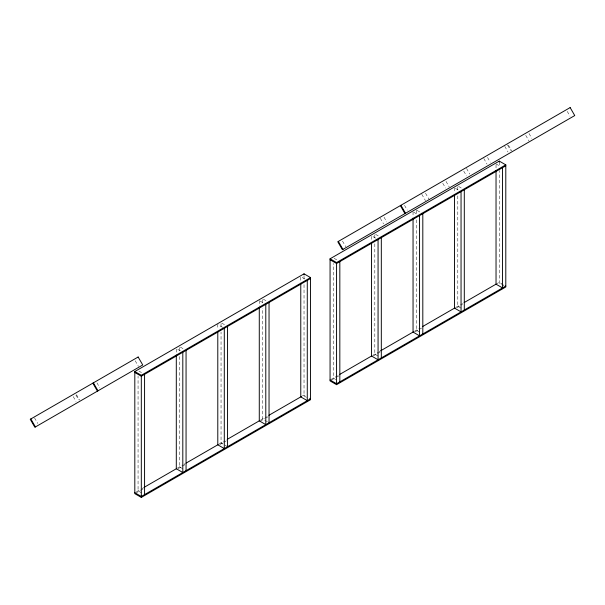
<?xml version="1.0" encoding="UTF-8"?>
<svg xmlns="http://www.w3.org/2000/svg" width="605" height="605" viewBox="0 0 605 605"><rect width="100%" height="100%" fill="white"/><g stroke="black" fill="none" stroke-linecap="round" stroke-linejoin="round"><path stroke-width="0.45" stroke-dasharray="3.02 2.27" d="M136.435 491.782L141.343 488.938M142.16 488.469L143.801 487.524M177.318 468.172L183.035 464.874M183.859 464.398L185.493 463.453M219.01 444.1L224.727 440.803M260.702 420.036L266.427 416.732M302.394 395.965L304.028 395.02L306.47 396.426M330.874 379.516L337.424 375.743M372.574 355.445L378.299 352.14M379.116 351.671L380.749 350.726M414.266 331.374L419.991 328.069M455.958 307.302L462.5 303.529M496.032 284.168L499.284 282.285L505.795 286.044M135.626 493.188L139.71 490.829M140.526 490.352L143.801 488.462M178.135 468.641L181.402 466.757M182.218 466.281L185.493 464.398M219.827 444.569L223.094 442.686M223.91 442.21L226.368 440.795M259.885 421.443L264.786 418.615M265.603 418.138L268.06 416.724M330.882 380.454L335.783 377.626M336.599 377.149L339.057 375.735M373.391 355.914L376.658 354.023M377.475 353.554L380.749 351.664M415.083 331.842L418.35 329.952M419.167 329.483L421.624 328.061M456.775 307.771L462.5 304.466M496.032 163.917L500.101 166.269M458.605 186.461L461.865 188.344M455.353 188.344L459.422 190.688M417.117 210.419L421.995 213.24M413.858 212.302L417.117 214.178M504.169 286.044L499.284 283.223L499.284 170.497M375.622 234.377L378.874 236.252M375.622 238.136L371.553 235.784L371.553 241.418M461.048 308.119L457.796 306.243L457.796 195.392M334.134 258.327L337.386 260.21M419.552 332.077L416.3 330.201L416.3 219.343M304.844 278.996L300.776 276.651L300.776 282.285M378.065 356.035L374.813 354.152L374.813 243.301M263.349 299.195L266.601 301.071M260.097 301.071L264.166 303.423M335.76 379.516L333.317 378.11L333.317 263.5M221.861 323.153L225.113 325.029M222.67 327.381L217.792 324.56L217.792 329.256M306.47 397.364L304.028 395.957L304.028 283.223M180.366 347.104L183.618 348.987M180.366 350.862L176.297 348.518L176.297 353.214M267.418 421.791L262.54 418.97L262.54 308.119M138.87 371.062L142.13 372.937M227.556 446.687L221.044 442.928L221.044 332.077M182.808 468.762L179.549 466.886L179.549 356.027M141.313 492.72L138.061 490.836L138.061 376.227M567.24 111.388L570.001 116.175M529.004 133.471L531.765 138.25M525.745 135.346L528.967 140.927M508.472 145.261L511.717 150.887M507.459 144.837L510.68 150.418M504.782 146.387L508.003 151.968M487.509 157.421L490.269 162.208M483.796 158.502L487.017 164.084M466.546 168.462L469.767 174.043M463.755 171.139L466.515 175.919M446.014 181.379L449.235 186.96M442.762 183.254L445.522 188.042M425.512 193.214L429.195 199.59M421.798 194.296L425.481 200.671M404.526 205.329L407.286 210.116M384.024 217.172L386.784 221.952M380.311 218.254L383.532 223.835M342.528 241.123L345.75 246.704M135.233 360.807L138.454 366.388M96.997 382.882L99.757 387.669M76.464 394.679L79.595 400.102M75.92 395.05L78.68 399.837M73.235 396.6L75.996 401.38M34.538 417.881L37.76 423.462M499.284 162.042L499.284 166.738M496.032 164.855L496.032 169.559M457.796 186.937L457.796 190.688M454.536 187.875L454.536 192.571M416.3 209.95L416.3 214.646M413.049 211.826L413.049 217.467M374.813 234.846L374.813 238.604M304.028 275.706L304.028 279.465M262.54 299.664L262.54 303.423M259.28 300.602L259.28 306.243M221.044 323.622L221.044 327.381M179.549 347.572L179.549 351.331"/><path stroke-width="0.91" d="M134.809 371.53L304.028 273.831L310.539 277.589L310.539 399.716L141.313 497.416L134.809 493.657L134.809 371.53L141.313 375.289L310.539 277.589M330.065 258.796L499.284 161.104L505.795 164.855L505.795 286.982L336.569 384.682L330.065 380.923L330.065 258.796L336.569 262.555L505.795 164.855M310.539 278.527L141.313 376.227L134.809 372.468M505.795 165.8L336.569 263.5L330.065 259.742M144.618 487.055L176.501 468.648M186.31 462.984L218.193 444.577M227.185 439.381L259.885 420.505M268.877 415.31L301.577 396.434M339.874 374.321L371.757 355.914M380.749 350.726L413.449 331.842M422.441 326.655L455.142 307.771M464.133 302.583L496.017 284.176L502.543 287.927L502.543 167.676M505.795 286.044L336.569 383.744L330.065 379.985M309.722 398.309L310.539 398.778L141.313 496.478L134.809 492.72M400.926 205.284L405.524 213.255M400.351 205.617L404.949 213.588M338.354 241.41L342.959 249.381M93.397 382.836L97.995 390.807M92.822 383.169L97.42 391.14M30.825 418.962L35.43 426.933M499.284 161.104L499.284 162.042M496.032 170.497L496.032 284.168M464.3 189.751L464.3 310.002M461.048 191.634L461.048 311.877L454.536 308.119L454.536 195.392M422.812 213.709L422.812 333.952M419.552 215.584L419.552 335.835L413.049 332.077L413.049 218.405M381.316 237.667L381.316 357.91M378.065 239.542L378.065 359.786L371.553 356.035L371.553 243.301M339.829 261.617L339.829 381.868M336.569 262.555L336.569 384.682M307.279 280.41L307.279 400.654L300.776 396.895L300.776 283.223M304.028 273.831L304.028 274.768M269.043 302.485L269.043 422.729M265.792 304.36L265.792 424.612L259.28 420.853L259.28 307.181M227.556 326.435L227.556 446.687M224.296 328.318L224.296 448.562L217.792 444.804L217.792 332.077M186.06 350.393L186.06 470.645M182.808 352.269L182.808 472.52L176.297 468.762L176.297 355.09M144.572 374.351L144.572 494.595M141.313 375.289L141.313 497.416M138.144 357.003L30.25 419.295L34.856 427.266L142.742 364.974L138.144 357.003M570.144 107.584L337.779 241.743L342.385 249.714L574.75 115.555L570.144 107.584"/></g></svg>
